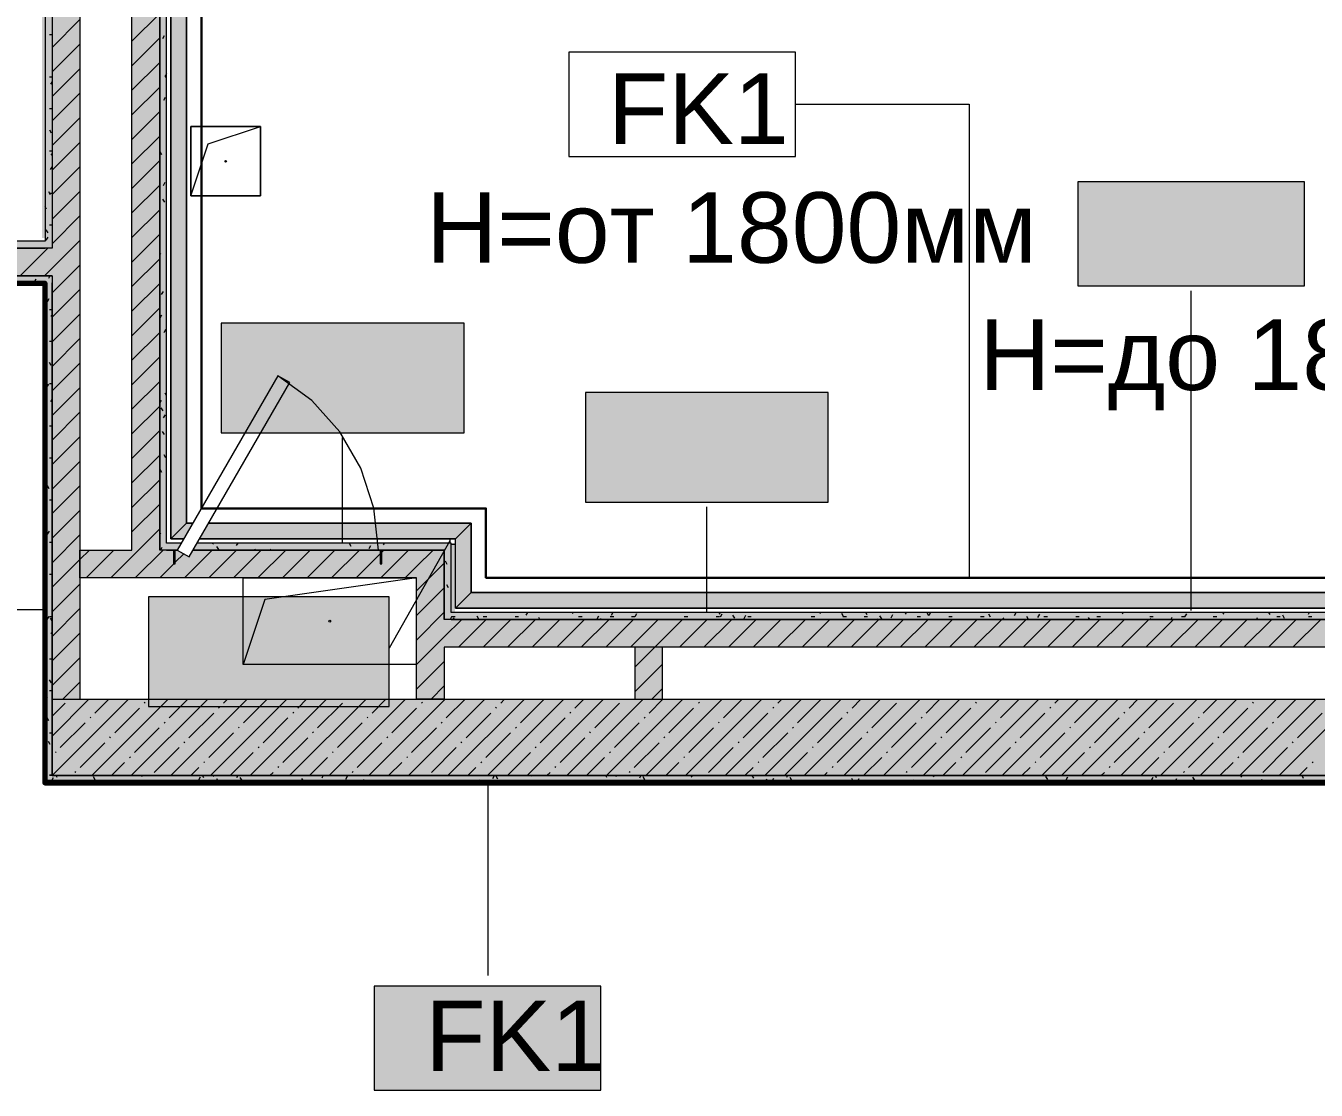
# Model space of a CAD drawing. Header units: millimetres. Extents: x -3817 to 677485, y -22715 to 103890.
# Drawn here: x 439133 to 442851, y 6193 to 9259 of the extents above; entities that cross this region are included whole.
import ezdxf

# ---------------------------------------------------------------- set-up
doc = ezdxf.new("R2010")
doc.units = ezdxf.units.MM
doc.layers.add('PDF _Геометрия', color=7, linetype='Continuous', true_color=0x1d1d1d)
doc.layers.add('PDF _Сплошная заливка', color=7, linetype='Continuous', true_color=0xffffff)
doc.layers.add('PDF _Текст', color=7, linetype='Continuous')
doc.styles.add('PDF GOST-Common', font='arial.ttf')

msp = doc.modelspace()

# ---------------------------------------------------------------- hatches: boundary and pattern name
at = {"layer": 'PDF _Сплошная заливка', "transparency": 33554559}
for points in [[(439188.6, 8619), (439208.6, 8619), (439208.6, 12309), (439188.6, 12309), (439188.6, 8639)], [(439518.6, 7749), (439538.6, 7749), (439538.6, 9979), (439518.6, 9979), (439518.6, 8051)], [(439438.6, 7749), (439518.6, 7749), (439518.6, 9899), (439438.6, 9899), (439438.6, 8051)], [(440258.6, 7669), (440258.6, 7749), (440158.6, 7749), (440158.6, 7709), (440153.6, 7709), (440153.6, 7749), (439614.8, 7749), (439603.3, 7729), (439568.6, 7749), (439563.6, 7749), (439563.6, 7709), (439558.6, 7709), (439558.6, 7749), (439288.6, 7749), (439288.6, 7669), (440158.6, 7669)], [(440338.6, 7319), (440338.6, 7749), (440258.6, 7749), (440258.6, 7319), (440300.2, 7319)], [(442886, 7469), (443288.6, 7469), (443288.6, 7549), (440338.6, 7549), (440338.6, 7469)]]:
    msp.add_hatch(color=256, dxfattribs=at).paths.add_polyline_path(points)
at = {"layer": 'PDF _Сплошная заливка', "true_color": 0xd7cdc4, "transparency": 33554559}
h = msp.add_hatch(color=254, dxfattribs=at)
h.paths.add_polyline_path([(439551.1, 7781.5), (439596.1, 7826.5), (439596.1, 9793.1), (439551.1, 9819.1), (439551.1, 8051)], flags=0)
h.paths.add_polyline_path([(439596.1, 9839.3), (439596.1, 10056.5), (439551.1, 10011.5), (439551.1, 9865.2)], flags=0)
at = {"layer": 'PDF _Сплошная заливка', "transparency": 33554559}
h = msp.add_hatch(color=256, dxfattribs=at)
h.paths.add_polyline_path([(437528.6, 8619), (437528.6, 8627), (437558.6, 8627), (437558.6, 8639), (437408.6, 8639), (437408.6, 8619)], flags=0)
h.paths.add_polyline_path([(439188.6, 8619), (439188.6, 8639), (438508.6, 8639), (438508.6, 8627), (438538.6, 8627), (438538.6, 8619), (439007.2, 8619)], flags=0)
h = msp.add_hatch(color=256, dxfattribs=at)
h.paths.add_polyline_path([(438538.6, 8539), (439208.6, 8539), (439208.6, 8619), (438508.6, 8619), (438508.6, 8539)], flags=0)
h.paths.add_polyline_path([(437028.6, 8539), (437558.6, 8539), (437558.6, 8619), (437028.6, 8619)], flags=0)
h = msp.add_hatch(color=256, dxfattribs=at)
h.paths.add_polyline_path([(439187.6, 8519), (439208.6, 8519), (439208.6, 8539), (438538.6, 8538.1), (438538.6, 8531), (438508.6, 8531), (438508.6, 8519), (439007.2, 8519)], flags=0)
h.paths.add_polyline_path([(437048.6, 8519), (437558.6, 8519), (437558.6, 8531), (437528.6, 8531), (437528.6, 8539), (437028.6, 8539), (437028.6, 8519)], flags=0)
at = {"layer": 'PDF _Сплошная заливка', "true_color": 0xd7cdc4, "transparency": 33554559}
h = msp.add_hatch(color=254, dxfattribs=at)
h.paths.add_polyline_path([(440371.1, 7781.5), (440416.1, 7826.5), (439659.6, 7826.5), (439633.6, 7781.5), (440300.2, 7781.5)], flags=0)
h.paths.add_polyline_path([(439568.6, 7781.5), (439587.4, 7781.5), (439613.4, 7826.5), (439596.1, 7826.5), (439551.1, 7781.5)], flags=0)
at = {"layer": 'PDF _Сплошная заливка', "transparency": 33554559}
h = msp.add_hatch(color=256, dxfattribs=at)
h.paths.add_polyline_path([(440338.6, 7749), (440358.6, 7749), (440358.6, 7769), (439626.4, 7769), (439614.8, 7749), (440300.2, 7749)], flags=0)
h.paths.add_polyline_path([(439538.6, 7749), (439568.6, 7749), (439580.2, 7769), (439538.6, 7769)], flags=0)
at = {"layer": 'PDF _Сплошная заливка', "true_color": 0xd7cdc4, "transparency": 33554559}
h = msp.add_hatch(color=254, dxfattribs=at)
h.paths.add_polyline_path([(443183.6, 7581.5), (443401.1, 7581.5), (443446.1, 7626.5), (443209.6, 7626.5)], flags=0)
h.paths.add_polyline_path([(443137.4, 7581.5), (443163.4, 7626.5), (440416.1, 7626.5), (440371.1, 7581.5), (443118.6, 7581.5)], flags=0)
at = {"layer": 'PDF _Сплошная заливка', "transparency": 33554559}
h = msp.add_hatch(color=256, dxfattribs=at)
h.paths.add_polyline_path([(439208.6, 7099), (444658.6, 7099), (444658.6, 7319), (439208.6, 7319)], flags=0)
h.paths.add_polyline_path([(446608.6, 7099), (446608.6, 7319), (445708.6, 7319), (445708.6, 7099), (445738.6, 7099)], flags=0)
h = msp.add_hatch(color=256, dxfattribs=at)
h.paths.add_polyline_path([(444658.6, 7079), (444658.6, 7091), (444628.6, 7091), (444628.6, 7099), (439188.6, 7099), (439188.6, 7079), (444179, 7079)], flags=0)
h.paths.add_polyline_path([(446628.6, 7079), (446629.6, 7079), (446628.6, 7099), (445738.6, 7099), (445738.6, 7091), (445708.6, 7091), (445708.6, 7079), (446616.6, 7079)], flags=0)

# ---------------------------------------------------------------- linework, layer by layer
at = {"layer": 'PDF _Геометрия', "color": 9, "lineweight": 9, "true_color": 0xc0c0c0}
for points in [[(438538.6, 12319), (439208.6, 12319), (439208.6, 12299), (439208.6, 12309), (439188.6, 12309), (439188.6, 8639), (438508.6, 8639), (438508.6, 8627)], [(439580.2, 7769), (439538.6, 7769), (439538.6, 9979), (439538.6, 9999), (439308.6, 9999), (439308.6, 11899), (441780.9, 11899)], [(439188.6, 8519), (439188.6, 7099), (439188.6, 7079), (444658.6, 7079), (444658.6, 7091)], [(444658.6, 7327), (444658.6, 7339), (443388.6, 7339), (443388.6, 7549), (443388.6, 7569), (440358.6, 7569), (440358.6, 7749), (440358.6, 7769), (439626.4, 7769)], [(440158.6, 7669), (439558.6, 7669)]]:
    msp.add_lwpolyline(points, dxfattribs=at)
at = {"layer": 'PDF _Геометрия', "color": 7, "lineweight": 9}
for points in [[(439208.6, 12299), (439208.6, 8619), (439188.6, 8619), (438538.6, 8619), (439188.6, 8619)], [(439288.6, 12299), (439208.6, 12299), (439208.6, 8619)], [(439551.1, 7781.5), (439587.4, 7781.5), (439551.1, 7781.5), (439551.1, 9819.1), (439551.1, 7781.5), (439596.1, 7826.5), (439596.1, 9793.1), (439596.1, 7826.5), (439613.4, 7826.5), (439596.1, 7826.5)], [(441350.5, 9033.2), (441850.5, 9033.2), (441850.5, 7669)], [(439608.6, 8769), (439658.6, 8919), (439808.6, 8969)], [(438508.6, 8519), (439187.6, 8519)], [(439208.6, 8539), (438538.6, 8539), (439208.6, 8539), (439208.6, 8519), (439208.6, 7319), (439288.6, 7319)], [(439208.6, 7319), (439208.6, 8519)], [(442490.4, 7574.5), (442490.4, 8496.2)], [(440045.7, 7769), (440045.7, 8073.1)], [(441094.9, 7569), (441094.9, 7873.1)], [(440416.1, 7626.5), (443163.4, 7626.5), (440416.1, 7626.5), (440416.1, 7826.5)], [(440354.1, 7775.2), (440180, 7466.1)], [(440354.1, 7781.5), (440354.1, 7769)], [(440371.1, 7581.5), (443137.4, 7581.5), (440371.1, 7581.5), (440371.1, 7781.5)], [(439538.6, 7749), (439568.6, 7749), (439538.6, 7749), (439518.6, 7749)], [(440358.6, 7765.5), (440371.1, 7765.5)], [(440258.6, 7419), (439758.6, 7419), (439758.6, 7669), (440258.6, 7669), (439821.1, 7606.5), (439758.6, 7419)], [(439188.1, 7576.4), (438775.6, 7576.4)], [(440358.6, 7549), (443288.6, 7549), (440358.6, 7549), (440338.6, 7549)], [(440463.5, 7078.5), (440463.5, 6522.7)]]:
    msp.add_lwpolyline(points, dxfattribs=at)
at = {"layer": 'PDF _Геометрия', "color": 231, "lineweight": 30, "true_color": 0xff80c0}
msp.add_lwpolyline([(445938.6, 11799), (439408.6, 11799), (439408.6, 10099), (439638.6, 10099), (439638.6, 7869), (440458.6, 7869), (440458.6, 7669), (443488.6, 7669), (443488.6, 7439), (445938.6, 7439)], close=True, dxfattribs=at)
at = {"layer": 'PDF _Геометрия', "color": 9, "lineweight": 9, "true_color": 0xc0c0c0}
for points in [[(440258.6, 7669), (439288.6, 7669), (439288.6, 7749), (439438.6, 7749), (439438.6, 9899), (439288.6, 9899), (439288.6, 9979), (439518.6, 9979), (439518.6, 7749), (439518.6, 9899), (439518.6, 9979), (439308.6, 9979), (439288.6, 9979), (439288.6, 7319), (443368.6, 7319), (443368.6, 7549), (443288.6, 7549), (443368.6, 7549), (443368.6, 7319), (443288.6, 7319), (443288.6, 7469), (440338.6, 7469), (440338.6, 7319), (440258.6, 7319)], [(440338.6, 7549), (440338.6, 7749), (440258.6, 7749), (440338.6, 7749)], [(440887.2, 7469), (440887.2, 7319), (440967.2, 7319), (440967.2, 7469)], [(439208.6, 7319), (439208.6, 7099)]]:
    msp.add_lwpolyline(points, close=True, dxfattribs=at)
at = {"layer": 'PDF _Геометрия', "lineweight": 9}
for points in [[(439438.6, 9215.1), (439518.6, 9295.1)], [(439208.6, 9197.2), (439288.6, 9277.2)], [(439438.6, 9144.4), (439518.6, 9224.4)], [(439208.6, 9126.5), (439288.6, 9206.5)], [(439438.6, 9073.6), (439518.6, 9153.6)], [(439208.6, 9055.8), (439288.6, 9135.8)], [(439438.6, 9002.9), (439518.6, 9082.9)], [(439208.6, 8985.1), (439288.6, 9065.1)], [(439438.6, 8932.2), (439518.6, 9012.2)], [(439208.6, 8914.4), (439288.6, 8994.4)], [(439208.6, 8843.6), (439288.6, 8923.6)], [(439438.6, 8861.5), (439518.6, 8941.5)], [(439208.6, 8772.9), (439288.6, 8852.9)], [(439438.6, 8790.8), (439518.6, 8870.8)], [(439208.6, 8702.2), (439288.6, 8782.2)], [(439438.6, 8720.1), (439518.6, 8800.1)], [(439208.6, 8631.5), (439288.6, 8711.5)], [(439438.6, 8649.4), (439518.6, 8729.4)], [(439186.8, 8539), (439208.6, 8560.8), (439288.6, 8640.8)], [(439438.6, 8578.7), (439518.6, 8658.7)], [(439116.1, 8539), (439196.1, 8619)], [(439208.6, 8490.1), (439288.6, 8570.1)], [(439438.6, 8508), (439518.6, 8588)], [(439438.6, 8437.3), (439518.6, 8517.3)], [(439208.6, 8419.4), (439288.6, 8499.4)], [(439438.6, 8366.5), (439518.6, 8446.5)], [(439208.6, 8348.7), (439288.6, 8428.7)], [(439438.6, 8295.8), (439518.6, 8375.8)], [(439208.6, 8278), (439288.6, 8358)], [(439438.6, 8225.1), (439518.6, 8305.1)], [(439208.6, 8207.3), (439288.6, 8287.3)], [(439208.6, 8136.5), (439288.6, 8216.5)], [(439438.6, 8154.4), (439518.6, 8234.4)], [(439208.6, 8065.8), (439288.6, 8145.8)], [(439438.6, 8083.7), (439518.6, 8163.7)], [(439208.6, 7995.1), (439288.6, 8075.1)], [(439438.6, 8013), (439518.6, 8093)], [(439208.6, 7924.4), (439288.6, 8004.4)], [(439438.6, 7942.3), (439518.6, 8022.3)], [(439208.6, 7853.7), (439288.6, 7933.7)], [(439438.6, 7871.6), (439518.6, 7951.6)], [(439208.6, 7783), (439288.6, 7863)], [(439438.6, 7800.9), (439518.6, 7880.9)], [(439377.5, 7669), (439457.5, 7749), (439518.6, 7810.1)], [(439208.6, 7712.3), (439288.6, 7792.3)], [(439208.6, 7641.6), (439288.6, 7721.6), (439316.1, 7749)], [(439306.8, 7669), (439386.8, 7749)], [(439448.2, 7669), (439528.2, 7749)], [(439563.6, 7713.7), (439587.8, 7737.9)], [(439589.6, 7669), (439669.6, 7749)], [(439660.3, 7669), (439740.3, 7749)], [(439731, 7669), (439811, 7749)], [(439801.8, 7669), (439881.8, 7749)], [(439872.5, 7669), (439952.5, 7749)], [(439943.2, 7669), (440023.2, 7749)], [(440013.9, 7669), (440093.9, 7749)], [(440084.6, 7669), (440153.6, 7738)], [(440155.3, 7669), (440235.3, 7749)], [(440158.6, 7743), (440164.6, 7749)], [(440226, 7669), (440258.6, 7701.6), (440306, 7749)], [(439518.9, 7669), (439558.9, 7709)], [(440258.6, 7630.9), (440338.6, 7710.9)], [(439208.6, 7570.9), (439288.6, 7650.9)], [(440258.6, 7560.2), (440338.6, 7640.2)], [(439208.6, 7500.1), (439288.6, 7580.1)], [(440258.6, 7489.5), (440338.6, 7569.5)], [(440258.6, 7418.8), (440338.6, 7498.8), (440388.9, 7549)], [(440379.6, 7469), (440459.6, 7549)], [(440450.3, 7469), (440530.3, 7549)], [(440521, 7469), (440601, 7549)], [(440591.7, 7469), (440671.7, 7549)], [(440662.4, 7469), (440742.4, 7549)], [(440733.1, 7469), (440813.1, 7549)], [(440803.8, 7469), (440883.8, 7549)], [(440874.6, 7469), (440954.6, 7549)], [(440887.2, 7411), (440945.3, 7469), (441025.3, 7549)], [(441016, 7469), (441096, 7549)], [(441086.7, 7469), (441166.7, 7549)], [(441157.4, 7469), (441237.4, 7549)], [(441228.1, 7469), (441308.1, 7549)], [(441298.8, 7469), (441378.8, 7549)], [(441369.5, 7469), (441449.5, 7549)], [(441440.2, 7469), (441520.2, 7549)], [(441510.9, 7469), (441590.9, 7549)], [(441581.7, 7469), (441661.7, 7549)], [(441652.4, 7469), (441732.4, 7549)], [(441723.1, 7469), (441803.1, 7549)], [(441793.8, 7469), (441873.8, 7549)], [(441864.5, 7469), (441944.5, 7549)], [(441935.2, 7469), (442015.2, 7549)], [(442005.9, 7469), (442085.9, 7549)], [(442076.6, 7469), (442156.6, 7549)], [(442147.3, 7469), (442227.3, 7549)], [(442218.1, 7469), (442298.1, 7549)], [(442288.8, 7469), (442368.8, 7549)], [(442359.5, 7469), (442439.5, 7549)], [(442430.2, 7469), (442510.2, 7549)], [(442500.9, 7469), (442580.9, 7549)], [(442571.6, 7469), (442651.6, 7549)], [(442642.3, 7469), (442722.3, 7549)], [(442713, 7469), (442793, 7549)], [(442783.7, 7469), (442863.7, 7549)], [(439208.6, 7429.4), (439288.6, 7509.4)], [(439208.6, 7358.7), (439288.6, 7438.7)], [(440258.6, 7348.1), (440338.6, 7428.1)], [(440887.2, 7340.3), (440967.2, 7420.3)], [(439239.6, 7319), (439288.6, 7368)], [(440300.3, 7319), (440338.6, 7357.4)], [(440936.7, 7319), (440967.2, 7349.5)], [(439208.6, 7213), (439314.7, 7319)], [(439208.6, 7270), (439246.5, 7307.8)], [(439208.7, 7099), (439428.7, 7319)], [(439322.8, 7099), (439542.8, 7319)], [(439332, 7279.3), (439371.7, 7319)], [(439389.1, 7222.3), (439460.3, 7293.6)], [(439436.8, 7099), (439656.8, 7319)], [(439474.6, 7307.8), (439477, 7310.2)], [(439545.9, 7265.1), (439599.8, 7319)], [(439550.9, 7099), (439770.9, 7319)], [(439664.9, 7099), (439884.9, 7319)], [(439688.4, 7293.6), (439690.8, 7295.9)], [(439702.7, 7307.8), (439713.9, 7319)], [(439759.7, 7250.8), (439827.9, 7319)], [(439779, 7099), (439999, 7319)], [(439893, 7099), (440113, 7319)], [(439916.5, 7293.6), (439942, 7319)], [(439973.6, 7236.5), (440044.8, 7307.8)], [(440007.1, 7099), (440227.1, 7319)], [(440121.1, 7099), (440341.1, 7319)], [(440130.4, 7279.3), (440170.1, 7319)], [(440187.4, 7222.3), (440258.7, 7293.6)], [(440235.2, 7099), (440455.2, 7319)], [(440272.9, 7307.8), (440275.3, 7310.2)], [(440344.2, 7265.1), (440398.2, 7319)], [(440349.2, 7099), (440569.2, 7319)], [(440463.3, 7099), (440683.3, 7319)], [(440486.8, 7293.6), (440489.1, 7295.9)], [(440501, 7307.8), (440512.2, 7319)], [(440558.1, 7250.8), (440626.3, 7319)], [(440577.3, 7099), (440797.3, 7319)], [(440691.4, 7099), (440911.4, 7319)], [(440714.9, 7293.6), (440740.3, 7319)], [(440771.9, 7236.5), (440843.2, 7307.8)], [(440805.4, 7099), (441025.4, 7319)], [(440919.5, 7099), (441139.5, 7319)], [(440928.7, 7279.3), (440968.4, 7319)], [(440985.7, 7222.3), (441057, 7293.6)], [(441033.5, 7099), (441253.5, 7319)], [(441071.3, 7307.8), (441073.6, 7310.2)], [(441142.6, 7265.1), (441196.5, 7319)], [(441147.6, 7099), (441367.6, 7319)], [(441261.6, 7099), (441481.6, 7319)], [(441285.1, 7293.6), (441287.5, 7295.9)], [(441299.4, 7307.8), (441310.6, 7319)], [(441356.4, 7250.8), (441424.6, 7319)], [(441375.7, 7099), (441595.7, 7319)], [(441489.7, 7099), (441709.7, 7319)], [(441513.2, 7293.6), (441538.6, 7319)], [(441570.2, 7236.5), (441641.5, 7307.8)], [(441603.8, 7099), (441823.8, 7319)], [(441717.8, 7099), (441937.8, 7319)], [(441727.1, 7279.3), (441766.7, 7319)], [(441784.1, 7222.3), (441855.4, 7293.6)], [(441831.9, 7099), (442051.9, 7319)], [(441869.6, 7307.8), (441872, 7310.2)], [(441940.9, 7265.1), (441994.8, 7319)], [(441945.9, 7099), (442165.9, 7319)], [(442060, 7099), (442280, 7319)], [(442083.5, 7293.6), (442085.8, 7295.9)], [(442097.7, 7307.8), (442108.9, 7319)], [(442154.7, 7250.8), (442222.9, 7319)], [(442174, 7099), (442394, 7319)], [(442288.1, 7099), (442508.1, 7319)], [(442311.6, 7293.6), (442337, 7319)], [(442368.6, 7236.5), (442439.9, 7307.8)], [(442402.1, 7099), (442622.1, 7319)], [(442516.2, 7099), (442736.2, 7319)], [(442525.4, 7279.3), (442565.1, 7319)], [(442582.4, 7222.3), (442653.7, 7293.6)], [(442630.2, 7099), (442850.2, 7319)], [(442668, 7307.8), (442670.3, 7310.2)], [(442739.2, 7265.1), (442793.2, 7319)], [(442744.3, 7099), (442964.3, 7319)], [(439232.2, 7179.5), (439303.5, 7250.8)], [(439317.8, 7265.1), (439320.1, 7267.4)], [(439531.6, 7250.8), (439534, 7253.2)], [(439602.9, 7208), (439674.2, 7279.3)], [(439816.7, 7193.8), (439888, 7265.1)], [(439902.3, 7279.3), (439904.6, 7281.7)], [(440030.6, 7179.5), (440101.9, 7250.8)], [(440116.1, 7265.1), (440118.5, 7267.4)], [(440330, 7250.8), (440332.3, 7253.2)], [(440401.2, 7208), (440472.5, 7279.3)], [(440615.1, 7193.8), (440686.4, 7265.1)], [(440700.6, 7279.3), (440703, 7281.7)], [(440828.9, 7179.5), (440900.2, 7250.8)], [(440914.5, 7265.1), (440916.8, 7267.4)], [(441128.3, 7250.8), (441130.7, 7253.2)], [(441199.6, 7208), (441270.9, 7279.3)], [(441413.4, 7193.8), (441484.7, 7265.1)], [(441499, 7279.3), (441501.3, 7281.7)], [(441627.3, 7179.5), (441698.5, 7250.8)], [(441712.8, 7265.1), (441715.2, 7267.4)], [(441926.6, 7250.8), (441929, 7253.2)], [(441997.9, 7208), (442069.2, 7279.3)], [(442211.8, 7193.8), (442283.1, 7265.1)], [(442297.3, 7279.3), (442299.7, 7281.7)], [(442425.6, 7179.5), (442496.9, 7250.8)], [(442511.2, 7265.1), (442513.5, 7267.4)], [(442725, 7250.8), (442727.4, 7253.2)], [(442796.3, 7208), (442867.6, 7279.3)], [(439446.1, 7165.3), (439517.4, 7236.5)], [(439659.9, 7151), (439731.2, 7222.3)], [(439745.5, 7236.5), (439747.8, 7238.9)], [(439959.3, 7222.3), (439961.7, 7224.7)], [(440244.4, 7165.3), (440315.7, 7236.5)], [(440458.3, 7151), (440529.5, 7222.3)], [(440543.8, 7236.5), (440546.2, 7238.9)], [(440757.6, 7222.3), (440760, 7224.7)], [(441042.8, 7165.3), (441114, 7236.5)], [(441256.6, 7151), (441327.9, 7222.3)], [(441342.1, 7236.5), (441344.5, 7238.9)], [(441556, 7222.3), (441558.4, 7224.7)], [(441841.1, 7165.3), (441912.4, 7236.5)], [(442055, 7151), (442126.2, 7222.3)], [(442140.5, 7236.5), (442142.9, 7238.9)], [(442354.3, 7222.3), (442356.7, 7224.7)], [(442639.5, 7165.3), (442710.7, 7236.5)], [(439289.3, 7122.5), (439360.5, 7193.8)], [(439374.8, 7208), (439377.2, 7210.4)], [(439503.1, 7108.2), (439574.4, 7179.5)], [(439588.6, 7193.8), (439591, 7196.2)], [(439802.5, 7179.5), (439804.9, 7181.9)], [(439873.8, 7136.8), (439945, 7208)], [(440087.6, 7122.5), (440158.9, 7193.8)], [(440173.1, 7208), (440175.5, 7210.4)], [(440301.4, 7108.2), (440372.7, 7179.5)], [(440387, 7193.8), (440389.4, 7196.2)], [(440600.8, 7179.5), (440603.2, 7181.9)], [(440672.1, 7136.8), (440743.4, 7208)], [(440885.9, 7122.5), (440957.2, 7193.8)], [(440971.5, 7208), (440973.9, 7210.4)], [(441099.8, 7108.2), (441171.1, 7179.5)], [(441185.3, 7193.8), (441187.7, 7196.2)], [(441399.2, 7179.5), (441401.5, 7181.9)], [(441470.5, 7136.8), (441541.7, 7208)], [(441684.3, 7122.5), (441755.6, 7193.8)], [(441769.8, 7208), (441772.2, 7210.4)], [(441898.1, 7108.2), (441969.4, 7179.5)], [(441983.7, 7193.8), (441986, 7196.2)], [(442197.5, 7179.5), (442199.9, 7181.9)], [(442268.8, 7136.8), (442340.1, 7208)], [(442482.6, 7122.5), (442553.9, 7193.8)], [(442568.2, 7208), (442570.5, 7210.4)], [(442696.5, 7108.2), (442767.8, 7179.5)], [(442782, 7193.8), (442784.4, 7196.2)], [(439218, 7165.3), (439220.3, 7167.6)], [(439431.8, 7151), (439434.2, 7153.4)], [(439645.7, 7136.8), (439648, 7139.1)], [(439722, 7099), (439788.2, 7165.3)], [(439950.1, 7099), (440002.1, 7151)], [(440016.3, 7165.3), (440018.7, 7167.6)], [(440230.2, 7151), (440232.5, 7153.4)], [(440444, 7136.8), (440446.4, 7139.1)], [(440520.3, 7099), (440586.6, 7165.3)], [(440748.4, 7099), (440800.4, 7151)], [(440814.7, 7165.3), (440817, 7167.6)], [(441028.5, 7151), (441030.9, 7153.4)], [(441242.4, 7136.8), (441244.7, 7139.1)], [(441318.6, 7099), (441384.9, 7165.3)], [(441546.7, 7099), (441598.8, 7151)], [(441613, 7165.3), (441615.4, 7167.6)], [(441826.9, 7151), (441829.2, 7153.4)], [(442040.7, 7136.8), (442043.1, 7139.1)], [(442117, 7099), (442183.3, 7165.3)], [(442345.1, 7099), (442397.1, 7151)], [(442411.4, 7165.3), (442413.7, 7167.6)], [(442625.2, 7151), (442627.6, 7153.4)], [(442839, 7136.8), (442841.4, 7139.1)], [(439275, 7108.2), (439277.4, 7110.6)], [(439379.8, 7099), (439417.6, 7136.8)], [(439607.9, 7099), (439631.4, 7122.5)], [(439836, 7099), (439845.2, 7108.2)], [(439859.5, 7122.5), (439861.9, 7124.9)], [(440073.3, 7108.2), (440075.7, 7110.6)], [(440178.2, 7099), (440215.9, 7136.8)], [(440406.3, 7099), (440429.8, 7122.5)], [(440634.4, 7099), (440643.6, 7108.2)], [(440657.9, 7122.5), (440660.2, 7124.9)], [(440871.7, 7108.2), (440874.1, 7110.6)], [(440976.5, 7099), (441014.3, 7136.8)], [(441204.6, 7099), (441228.1, 7122.5)], [(441432.7, 7099), (441441.9, 7108.2)], [(441456.2, 7122.5), (441458.6, 7124.9)], [(441670, 7108.2), (441672.4, 7110.6)], [(441774.8, 7099), (441812.6, 7136.8)], [(442002.9, 7099), (442026.4, 7122.5)], [(442231, 7099), (442240.3, 7108.2)], [(442254.5, 7122.5), (442256.9, 7124.9)], [(442468.4, 7108.2), (442470.8, 7110.6)], [(442573.2, 7099), (442610.9, 7136.8)], [(442801.3, 7099), (442824.8, 7122.5)]]:
    msp.add_lwpolyline(points, dxfattribs=at)
at = {"layer": 'PDF _Геометрия', "color": 253, "lineweight": 9, "true_color": 0x9b9b9b}
for points in [[(439201.2, 9234.2), (439208.6, 9234.2)], [(439531.4, 9230.8), (439526.3, 9222.1)], [(439536.5, 9234.2), (439538.6, 9234.2)], [(439519.6, 9201.1), (439518.6, 9202.8)], [(439208.6, 9159.5), (439208.5, 9159.2)], [(439536.5, 9173.2), (439538.6, 9173.2)], [(439201.2, 9112.3), (439208.6, 9112.3)], [(439538.4, 9121.1), (439533.4, 9112.4)], [(439538.6, 9107.2), (439533.9, 9115.4)], [(439208.6, 9098.5), (439204.4, 9091.2)], [(439536.5, 9081.8), (439538.6, 9081.8)], [(439534.3, 9053.1), (439529.3, 9044.4)], [(439201.2, 9020.8), (439208.6, 9020.8)], [(439206.9, 8950.2), (439201.9, 8958.9)], [(439201.2, 8898.9), (439208.6, 8898.9)], [(439208.6, 8886.3), (439206, 8890.9)], [(439524.8, 8887.3), (439519.7, 8896.1)], [(439536.5, 8898.9), (439538.6, 8898.9)], [(439208.3, 8854.2), (439203.3, 8845.5)], [(439536.5, 8838), (439538.6, 8838)], [(439203.9, 8772.5), (439198.9, 8781.2)], [(439201.2, 8777), (439208.6, 8777)], [(439533.3, 8807.4), (439528.2, 8798.6)], [(439192.8, 8730.9), (439188.6, 8738)], [(439532.9, 8751.3), (439527.9, 8760)], [(439536.5, 8746.5), (439538.6, 8746.5)], [(439196.9, 8662.8), (439191.8, 8671.5)], [(439201.2, 8685.6), (439208.6, 8685.6)], [(439196.1, 8650.1), (439191, 8641.4)], [(439521, 8603.3), (439518.6, 8599.2)], [(439536.5, 8563.6), (439538.6, 8563.6)], [(439161.5, 8529.2), (439156.5, 8520.5)], [(439174.3, 8519), (439173.6, 8520.2)], [(439202.3, 8539), (439198.1, 8531.7)], [(439518.8, 8531.9), (439518.6, 8532.2)], [(439528.1, 8493.6), (439523, 8484.9)], [(439536.5, 8502.7), (439538.6, 8502.7)], [(439199.1, 8472.4), (439194, 8463.7)], [(439201.2, 8441.7), (439208.6, 8441.7)], [(439208.6, 8428), (439205.2, 8422)], [(439524, 8425.6), (439519, 8416.8)], [(439536.5, 8411.2), (439538.6, 8411.2)], [(439535.1, 8383.9), (439530.1, 8375.2)], [(439538.6, 8375.6), (439537.2, 8378.2)], [(439201.2, 8350.3), (439208.6, 8350.3)], [(439206.1, 8281), (439201.1, 8289.7)], [(439198, 8226.6), (439192.9, 8217.9)], [(439201.2, 8228.4), (439208.6, 8228.4)], [(439536.5, 8228.4), (439538.6, 8228.4)], [(439208.6, 8184.1), (439204.1, 8176.3)], [(439522.9, 8179.8), (439518.6, 8172.4)], [(439538.6, 8192.8), (439534.2, 8200.5)], [(439528.1, 8150.1), (439523, 8158.9)], [(439536.5, 8167.4), (439538.6, 8167.4)], [(439201.2, 8106.4), (439208.6, 8106.4)], [(439534.1, 8138.2), (439529, 8129.5)], [(439532.1, 8082.1), (439527.1, 8090.8)], [(439536.5, 8076), (439538.6, 8076)], [(439192, 8061.7), (439188.6, 8067.5)], [(439201.2, 8015), (439208.6, 8015)], [(439536.2, 8014.1), (439531.2, 8022.8)], [(439525.1, 7972.4), (439520, 7981.2)], [(439200.1, 7925.6), (439195.1, 7934.3)], [(439192.8, 7912.9), (439188.6, 7905.7)], [(439201.2, 7893.1), (439208.6, 7893.1)], [(439536.5, 7893.1), (439538.6, 7893.1)], [(439188.7, 7844.8), (439188.6, 7844.7)], [(439536.5, 7832.1), (439538.6, 7832.1)], [(439199.9, 7803.2), (439194.8, 7794.5)], [(439201.2, 7771.2), (439208.6, 7771.2)], [(439522.1, 7794.7), (439518.6, 7800.7)], [(439524.8, 7756.4), (439520.5, 7749)], [(439672.9, 7769), (439671.1, 7765.9)], [(439688.6, 7750.1), (439683.6, 7758.8)], [(439743.3, 7769), (439739.1, 7761.8)], [(439794.8, 7749), (439793.3, 7751.8)], [(439838.6, 7751.2), (439837.3, 7749)], [(440070.4, 7759.4), (440065.4, 7768.1)], [(440125.9, 7761.3), (440120.9, 7752.6)], [(440165.6, 7769), (440162.5, 7763.7)], [(440330, 7749), (440330, 7749)], [(440346.6, 7707.7), (440341.6, 7716.4)], [(439201.2, 7679.7), (439208.6, 7679.7)], [(440350.7, 7639.6), (440345.7, 7648.4)], [(440339.6, 7598), (440338.6, 7599.6)], [(440338.6, 7588.3), (440339, 7588.3)], [(439198.8, 7557.5), (439193.7, 7548.7)], [(439201.2, 7557.8), (439208.6, 7557.8)], [(439208.6, 7545.1), (439204.4, 7552.5)], [(440359.4, 7556.1), (440358.6, 7554.7), (440355.3, 7549)], [(440359.4, 7557.8), (440369.5, 7557.8)], [(440367.9, 7549), (440365, 7553.9)], [(440438.1, 7549.3), (440433, 7558)], [(440450.9, 7557.8), (440460.9, 7557.8)], [(440542.3, 7557.8), (440552.4, 7557.8)], [(440578.1, 7569), (440573.7, 7561.5)], [(440614.2, 7549), (440610.7, 7555)], [(440710.2, 7565.6), (440708.3, 7569)], [(440725.2, 7557.8), (440735.3, 7557.8)], [(440782.9, 7558), (440777.8, 7549.3)], [(440790.2, 7549), (440788.5, 7552)], [(440816.6, 7557.8), (440826.7, 7557.8)], [(440824.4, 7569), (440819.5, 7560.4)], [(440877.6, 7557.8), (440887.7, 7557.8)], [(440892.5, 7565), (440887.5, 7556.3)], [(441030, 7557.8), (441040.1, 7557.8)], [(441121.4, 7557.8), (441131.5, 7557.8)], [(441133.6, 7563.7), (441130.6, 7569)], [(441138.3, 7563.9), (441133.2, 7555.2)], [(441175.3, 7552.6), (441170.3, 7561.3)], [(441206.3, 7559.9), (441201.3, 7551.1)], [(441212.9, 7557.8), (441222.9, 7557.8)], [(441395.8, 7557.8), (441405.8, 7557.8)], [(441422.7, 7569), (441420.6, 7565.3)], [(441447.4, 7568.9), (441447.4, 7569)], [(441489, 7557.8), (441484, 7566.5)], [(441487.2, 7557.8), (441497.3, 7557.8)], [(441548.2, 7557.8), (441558.2, 7557.8)], [(441557.1, 7561.8), (441552.9, 7569)], [(441588.1, 7550.6), (441587.2, 7549)], [(441598.7, 7550.7), (441593.7, 7559.4)], [(441629.7, 7561.8), (441624.7, 7553)], [(441669.1, 7569), (441666.3, 7564.2)], [(441700.6, 7557.8), (441710.6, 7557.8)], [(441734.8, 7558.9), (441729.8, 7567.6)], [(441739.4, 7568.8), (441734.4, 7560.1)], [(441792, 7557.8), (441802.1, 7557.8)], [(441833.8, 7549.5), (441833.5, 7549)], [(441883.4, 7557.8), (441893.5, 7557.8)], [(441912.5, 7555.9), (441907.5, 7564.6)], [(441951.6, 7549), (441949.1, 7553.4)], [(441985.1, 7567.7), (441980.1, 7559)], [(442022, 7549), (442017.1, 7557.5)], [(442053.2, 7563.7), (442048.1, 7554.9)], [(442066.3, 7557.8), (442076.4, 7557.8)], [(442157.8, 7557.8), (442167.8, 7557.8)], [(442198, 7549), (442194.8, 7554.5)], [(442218.7, 7557.8), (442228.8, 7557.8)], [(442294.3, 7565.1), (442292, 7569)], [(442371.1, 7557.8), (442381.2, 7557.8)], [(442374, 7549), (442372.5, 7551.5)], [(442435, 7554.4), (442431.9, 7549)], [(442462.6, 7557.8), (442472.6, 7557.8)], [(442476.6, 7565.5), (442471.6, 7556.8)], [(442513.8, 7569), (442513.2, 7568)], [(442554, 7557.8), (442564.1, 7557.8)], [(442584.2, 7569), (442581.2, 7563.9)], [(442680.7, 7553.3), (442678.2, 7549)], [(442717.7, 7563.2), (442714.4, 7569)], [(442736.9, 7557.8), (442746.9, 7557.8)], [(442748.7, 7549.2), (442748.6, 7549)], [(442759.4, 7552.1), (442754.3, 7560.8)], [(442830.6, 7569), (442827, 7562.8)], [(442828.3, 7557.8), (442838.4, 7557.8)], [(439208.6, 7513.6), (439204.9, 7507.1)], [(439208.6, 7484.2), (439208.5, 7484.5)], [(439201.2, 7435.9), (439208.6, 7435.9)], [(439206.4, 7366.1), (439201.4, 7374.8)], [(439195.3, 7324.5), (439190.2, 7333.2)], [(439201.2, 7344.4), (439208.6, 7344.4)], [(439208.6, 7330.7), (439207.9, 7329.4)], [(439199.3, 7256.5), (439194.3, 7265.2)], [(439201.2, 7222.5), (439208.6, 7222.5)], [(439189.5, 7175.7), (439188.6, 7174.1)], [(439203.4, 7188.4), (439198.4, 7197.1)], [(439192.3, 7146.8), (439188.6, 7153.1)], [(439211.8, 7092.4), (439206.8, 7083.7)], [(439222.7, 7094), (439219.9, 7099)], [(439290.8, 7098.1), (439290.2, 7099)], [(439332.4, 7086.9), (439327.4, 7095.6)], [(439372.2, 7079), (439369, 7084.5)], [(439426.8, 7099), (439426.1, 7097.8)], [(439468.5, 7095.1), (439466.2, 7099)], [(439593.6, 7083.1), (439591.2, 7079)], [(439635.3, 7094.3), (439630.2, 7085.6)], [(439646.2, 7092.1), (439642.2, 7099)], [(439673.2, 7099), (439671.9, 7096.7)], [(439687.8, 7080.9), (439682.8, 7089.7)], [(439743.6, 7099), (439739.9, 7092.6)], [(439755.9, 7085), (439750.8, 7093.7)], [(439794.5, 7079), (439792.5, 7082.6)], [(439839.4, 7082), (439837.6, 7079)], [(439933.6, 7082), (439928.5, 7090.7)], [(439989.9, 7099), (439985.6, 7091.5)], [(440058.7, 7096.2), (440053.7, 7087.5)], [(440111.3, 7079), (440106.2, 7087.8)], [(440216.9, 7079), (440215.9, 7080.7)], [(440440.5, 7086.9), (440435.9, 7079)], [(440482.1, 7098.1), (440477.1, 7089.4)], [(440493.1, 7088.3), (440488, 7097)], [(440588.3, 7099), (440586.8, 7096.4)], [(440686.2, 7085.8), (440682.3, 7079)], [(440754.3, 7081.7), (440752.7, 7079)], [(440806.8, 7093.5), (440803.6, 7099)], [(440834.6, 7099), (440832.5, 7095.3)], [(440874.9, 7097.6), (440874, 7099)], [(440905, 7099), (440900.5, 7091.3)], [(440916.5, 7086.4), (440911.5, 7095.1)], [(440956, 7079), (440953.1, 7084)], [(441000, 7080.6), (440999.1, 7079)], [(441052.6, 7094.6), (441050, 7099)], [(441230.3, 7091.6), (441226, 7099)], [(441271.9, 7080.4), (441266.9, 7089.1)], [(441287.4, 7090.7), (441282.3, 7082)], [(441327.4, 7099), (441324, 7093.1)], [(441339.9, 7084.5), (441334.9, 7093.2)], [(441378.3, 7079), (441376.5, 7082.1)], [(441517.6, 7081.5), (441512.6, 7090.2)], [(441533.1, 7089.6), (441528.1, 7080.9)], [(441601.1, 7085.5), (441597.4, 7079)], [(441695.1, 7079), (441690.3, 7087.2)], [(441749.7, 7099), (441747.4, 7095)], [(441800.7, 7079), (441800, 7080.2)], [(441846.9, 7084.4), (441843.7, 7079)], [(441914.9, 7080.3), (441914.1, 7079)], [(442035.5, 7099), (442035.5, 7099)], [(442077.1, 7087.8), (442072.1, 7096.5)], [(442134.2, 7094.5), (442129.2, 7085.8)], [(442172, 7099), (442170.9, 7096.9)], [(442338.3, 7082.2), (442336.5, 7079)], [(442380, 7093.4), (442375, 7084.7)], [(442390.9, 7093), (442387.4, 7099)], [(442448, 7089.3), (442443, 7080.6)], [(442458.9, 7097.1), (442457.8, 7099)], [(442500.6, 7085.9), (442495.5, 7094.6)], [(442539.8, 7079), (442537.2, 7083.5)], [(442594.4, 7099), (442594.3, 7098.8)], [(442636.6, 7094.1), (442633.8, 7099)], [(442693.8, 7088.2), (442688.7, 7079.5)], [(442761.8, 7084.1), (442758.8, 7079)], [(442814.3, 7091.1), (442809.8, 7099)]]:
    msp.add_lwpolyline(points, dxfattribs=at)
at = {"layer": 'PDF _Геометрия', "color": 7, "lineweight": 9}
for points in [[(441350.5, 9183.2), (440697.4, 9183.2), (440697.4, 8883.2), (441350.5, 8883.2)], [(439808.6, 8969), (439808.6, 8769), (439608.6, 8769), (439608.6, 8969)], [(439808.6, 8969), (439608.6, 8969), (439608.6, 8769), (439808.6, 8769)], [(442817, 8810.1), (442163.8, 8810.1), (442163.8, 8510.1), (442817, 8510.1)], [(440395.7, 8402.6), (439695.7, 8402.6), (439695.7, 8087), (440395.7, 8087)], [(441444.9, 8202.6), (440744.9, 8202.6), (440744.9, 7887), (441444.9, 7887)], [(440416.1, 7826.5), (440416.1, 7626.5), (440371.1, 7581.5), (440371.1, 7781.5), (439633.6, 7781.5), (440371.1, 7781.5), (440416.1, 7826.5), (439659.6, 7826.5)], [(440258.6, 7749), (439614.8, 7749)], [(440180, 7613.6), (439486, 7613.6), (439486, 7298.3), (440180, 7298.3)], [(440180, 7613.6), (439486, 7613.6), (439486, 7298.3), (440180, 7298.3)], [(439208.6, 7099), (444628.6, 7099)], [(440790, 6492.6), (440136.9, 6492.6), (440136.9, 6192.6), (440790, 6192.6)]]:
    msp.add_lwpolyline(points, close=True, dxfattribs=at)
at = {"layer": 'PDF _Геометрия', "color": 231, "lineweight": 70, "true_color": 0xff80c0}
msp.add_lwpolyline([(438508.6, 8519), (438508.6, 8518), (439187.6, 8518), (439187.6, 7079), (439187.6, 7078), (444658.6, 7078), (444658.6, 7079), (439188.6, 7079), (439188.6, 8519)], dxfattribs=at)
at = {"layer": 'PDF _Геометрия', "color": 231, "lineweight": 9, "true_color": 0xff80c0}
msp.add_lwpolyline([(439188.6, 8519), (439187.6, 8519), (438508.6, 8519)], dxfattribs=at)
at = {"layer": 'PDF _Геометрия', "color": 253, "lineweight": 13, "true_color": 0xaaaaaa}
for points in [[(439858.6, 8251.3), (439568.6, 7749), (439603.3, 7729), (439893.3, 8231.3)], [(439563.6, 7709), (439563.6, 7749), (439558.6, 7749), (439558.6, 7709)], [(440153.6, 7709), (440158.6, 7709), (440158.6, 7749), (440153.6, 7749)]]:
    msp.add_lwpolyline(points, close=True, dxfattribs=at)
at = {"layer": 'PDF _Геометрия', "color": 253, "lineweight": 9, "true_color": 0xaaaaaa}
msp.add_lwpolyline([(440148.6, 7749), (440136, 7869.6), (440098.5, 7984.9), (440037.9, 8089.9), (439956.7, 8180), (439858.6, 8251.3)], dxfattribs=at)
at = {"layer": 'PDF _Геометрия', "color": 253, "lineweight": 9, "true_color": 0x9b9b9b}
msp.add_lwpolyline([(439208.6, 7100.6), (439201.2, 7100.6)], close=True, dxfattribs=at)
at = {"layer": 'PDF _Геометрия', "color": 7, "lineweight": 9}
for centre in [(439708.6, 8869), (440008.6, 7544)]:
    msp.add_circle(centre, 2.5, dxfattribs=at)
at = {"layer": 'PDF _Сплошная заливка', "color": 131, "lineweight": 35, "true_color": 0xa9f3f5, "transparency": 33554559}
msp.add_solid([(439188.6, 8648), (439188.6, 12290), (439179.6, 8648), (439179.6, 12290)], dxfattribs=at)
at = {"layer": 'PDF _Сплошная заливка', "lineweight": 35, "transparency": 33554559}
for points in [[(439288.6, 7319), (439288.6, 12299), (439208.6, 7319), (439208.6, 12299)], [(439208.6, 7099), (439208.6, 8519), (439188.6, 7099), (439188.6, 8519)], [(439563.6, 7709), (439563.6, 7749), (439558.6, 7709), (439558.6, 7749)], [(440158.6, 7709), (440158.6, 7749), (440153.6, 7709), (440153.6, 7749)], [(440358.6, 7549), (440358.6, 7749), (440338.6, 7549), (440338.6, 7749)], [(440358.6, 7549), (443388.6, 7549), (440358.6, 7569), (443388.6, 7569)], [(440887.2, 7319), (440967.2, 7319), (440887.2, 7469), (440967.2, 7469)]]:
    msp.add_solid(points, dxfattribs=at)
at = {"layer": 'PDF _Сплошная заливка', "lineweight": 9, "transparency": 33554559}
for points in [[(442817, 8810.1), (442163.8, 8810.1), (442817, 8510.1), (442163.8, 8510.1)], [(440395.7, 8402.6), (439695.7, 8402.6), (440395.7, 8087), (439695.7, 8087)], [(441444.9, 8202.6), (440744.9, 8202.6), (441444.9, 7887), (440744.9, 7887)], [(440180, 7613.6), (439486, 7613.6), (440180, 7298.3), (439486, 7298.3)], [(440790, 6492.6), (440136.9, 6492.6), (440790, 6192.6), (440136.9, 6192.6)]]:
    msp.add_solid(points, dxfattribs=at)
at = {"layer": 'PDF _Сплошная заливка', "color": 254, "lineweight": 35, "true_color": 0xd7cdc4, "transparency": 33554559}
msp.add_solid([(440371.1, 7581.5), (440416.1, 7626.5), (440371.1, 7781.5), (440416.1, 7826.5)], dxfattribs=at)
at = {"layer": 'PDF _Сплошная заливка', "color": 100, "lineweight": 35, "true_color": 0x00ff40, "transparency": 33554559}
msp.add_solid([(440369.6, 7569), (440369.6, 7769), (440358.6, 7569), (440358.6, 7769)], dxfattribs=at)

# ---------------------------------------------------------------- texts
at = {"layer": 'PDF _Текст', "color": 250, "true_color": 0x3c3c3c, "char_height": 203.2, "attachment_point": 4, "style": 'PDF GOST-Common'}
for s, insert in [('FK1', (440810.2, 9020.7)), ('Н=от 1800мм', (440286.3, 8676.7)), ('Н=до 1800мм', (441879.4, 8282.2))]:
    msp.add_mtext(s, dxfattribs=dict(at, insert=insert))
at = {"layer": 'PDF _Текст', "insert": (440284, 6349.2), "char_height": 203.2, "attachment_point": 4, "style": 'PDF GOST-Common'}
msp.add_mtext('FK1', dxfattribs=at)

doc.saveas('drawing.dxf')
